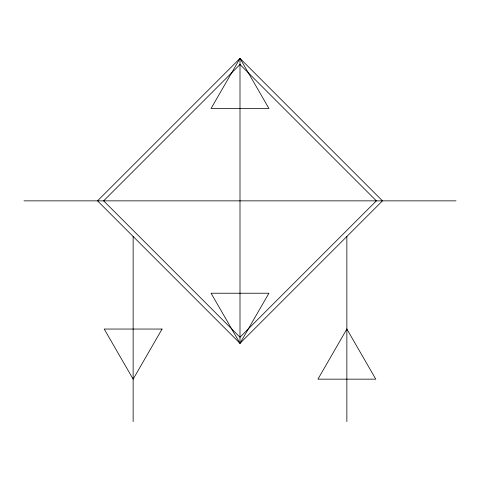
<?xml version="1.0" encoding="UTF-8"?>
<svg xmlns="http://www.w3.org/2000/svg" width="480" height="480" viewBox="0 0 480 480"><rect width="100%" height="100%" fill="white"/><g stroke="black" fill="none" stroke-linecap="round" stroke-linejoin="round"><path stroke-width="0.72" d="M240 58.38L211.074 108.486L268.926 108.486L240 58.38L97.518 200.856L240 343.338L382.482 200.856L240 58.38L240 343.338L268.926 293.232L211.074 293.232L240 343.338M24 200.856L456 200.856M346.86 236.478L346.86 421.62M133.14 236.478L133.14 421.62M162.066 329.052L133.14 379.158L104.214 329.052L162.066 329.052M346.86 329.052L317.934 379.158L375.786 379.158L346.86 329.052M240 64.488L103.632 200.856L240 337.23L376.368 200.856L240 64.488"/></g></svg>
